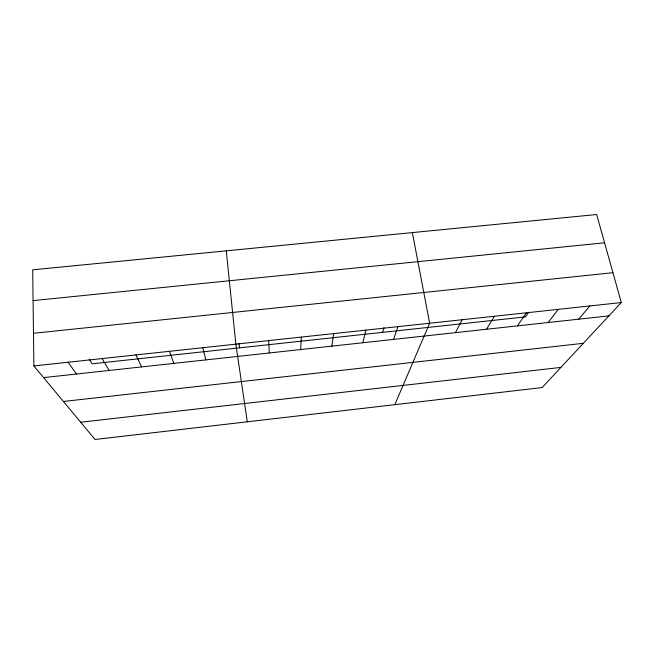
<?xml version="1.0" encoding="UTF-8"?>
<svg xmlns="http://www.w3.org/2000/svg" width="654" height="654" viewBox="0 0 654 654"><rect width="100%" height="100%" fill="white"/><g stroke="black" fill="none" stroke-linecap="round" stroke-linejoin="round"><path stroke-width="0.98" d="M300.636 349.547L301.331 337.08M331.823 346.146L333.736 333.581M362.807 342.761L365.921 330.106M382.582 332.355L383.996 327.629M393.585 339.401L397.894 326.665M394.803 404.671L429.653 323.231L412.355 232.595M455.462 332.641L462.141 319.732M486.551 329.248L494.416 316.25M517.437 325.872L526.462 312.792M528.775 312.203L525.522 316.871L92.181 363.812L89.197 359.103M548.117 322.528L558.295 309.358M578.602 319.201L589.9 305.949M621.3 302.557L542.117 387.569L95.059 439.48L33.877 365.938L32.7 269.824L596.669 214.52L621.3 302.557L33.877 365.938M80.704 422.231L560.903 367.401M63.43 401.466L583.343 343.309M43.597 377.611L608.882 315.89M33.477 333.287L612.945 272.702M33.076 300.619L604.574 242.781M68.13 362.242L76.477 374.023M102.138 358.572L109.144 370.458M135.918 354.926L141.599 366.91M169.451 351.304L173.825 363.395M202.765 347.715L205.847 359.896M247.277 421.805L235.849 344.143L226.276 250.842M238.955 343.268L239.577 347.846M268.696 340.603L269.252 352.972"/></g></svg>
